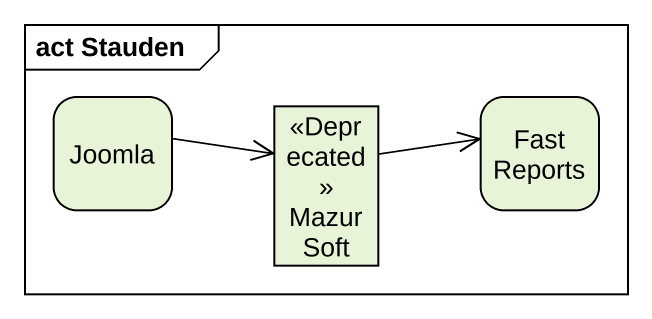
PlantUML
@startuml
mainframe act Stauden
hide empty description
state Joomla
state MazurSoft <<Deprecated>>
state "Fast Reports" as Fast_Reports
Joomla -right-> MazurSoft
MazurSoft -right-> Fast_Reports
@enduml
